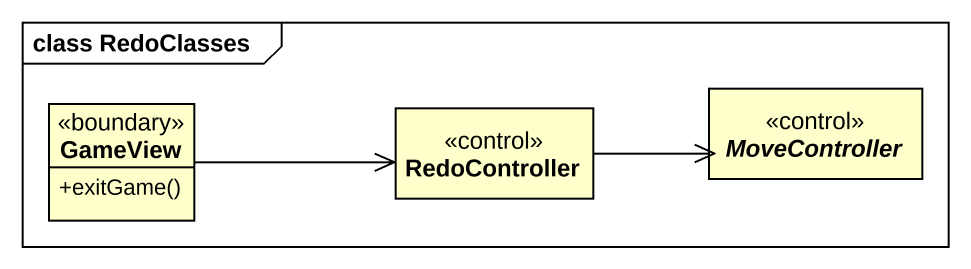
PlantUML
@startuml
mainframe class RedoClasses
hide circle
hide empty members
skinparam classAttributeIconSize 0
abstract class MoveController <<control>>
class GameView <<boundary>> {
  +exitGame()
}
class RedoController <<control>>
GameView -right-> RedoController
RedoController -right-> MoveController
@enduml
